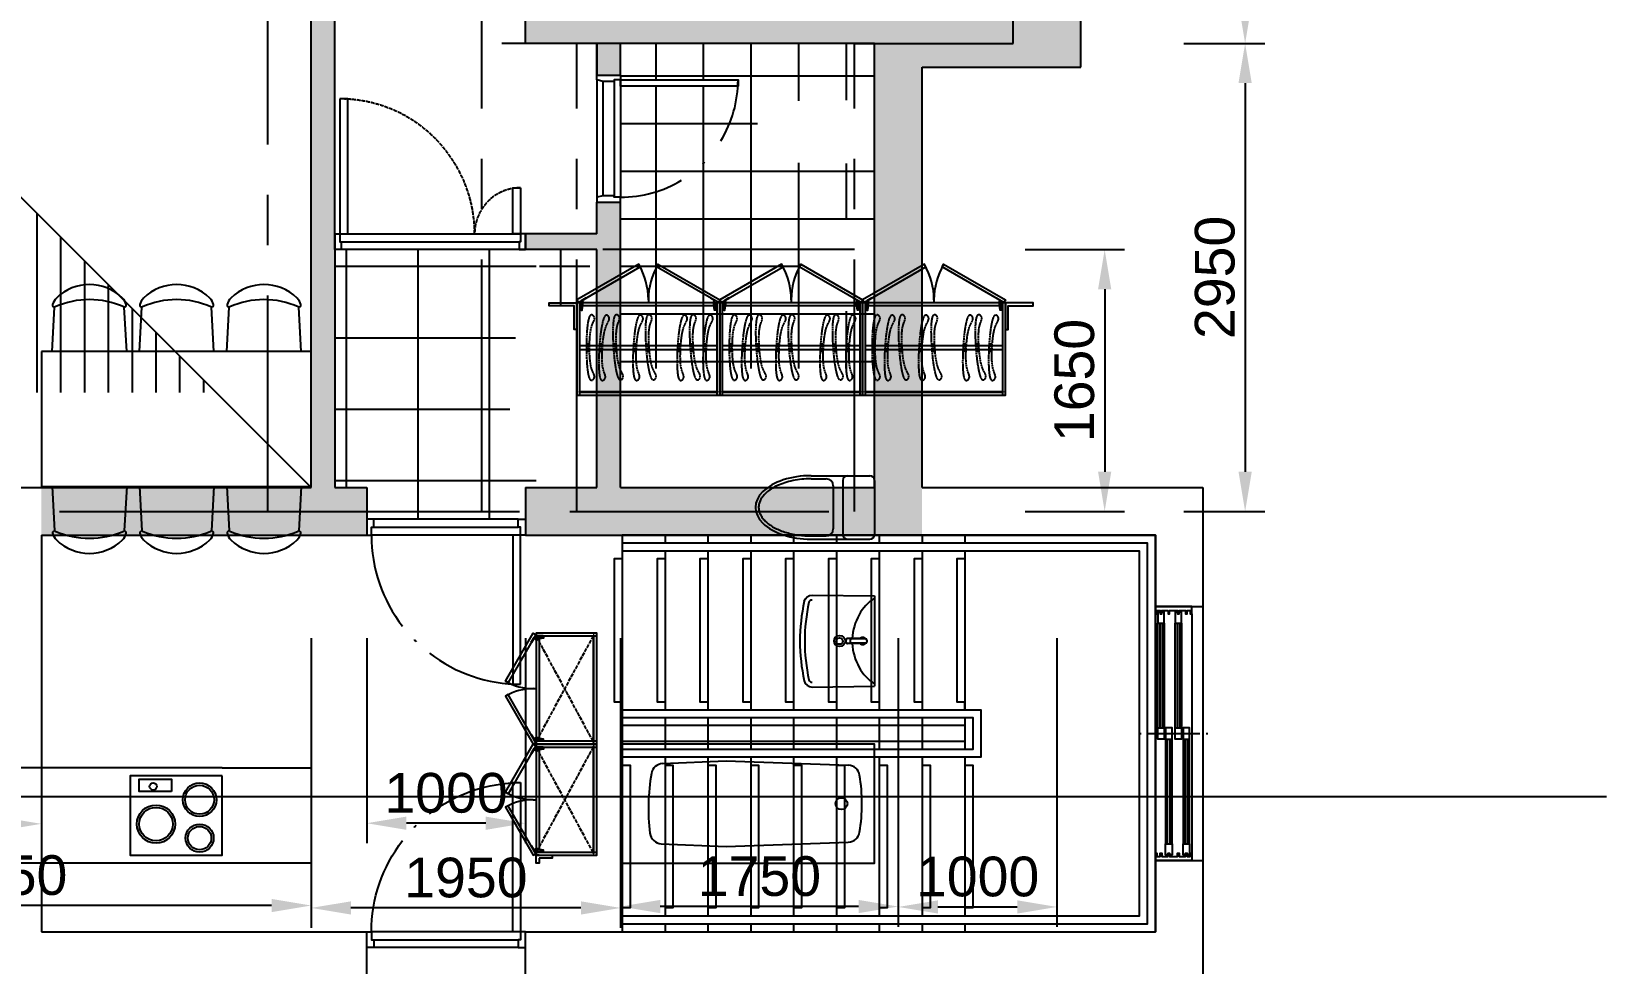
# Model space of a CAD drawing. Header units: millimetres. Extents: x 140860 to 617150, y 61650 to 208518.
# Drawn here: x 601512 to 611438, y 103580 to 109455 of the extents above; entities that cross this region are included whole.
import ezdxf

# ---------------------------------------------------------------- set-up
doc = ezdxf.new("R2010")
doc.units = ezdxf.units.MM
for name, pattern in [('ACAD_ISO02W100', [15, 12, -3]), ('ACAD_ISO04W100', [30, 24, -3, 0, -3]), ('CENTER', [50.8, 31.75, -6.35, 6.35, -6.35])]:
    doc.linetypes.add(name, pattern=pattern)
for name, color, linetype in [('CEN', 1, 'CENTER'), ('DIM', 3, 'Continuous'), ('FIN', 5, 'Continuous'), ('FUN', 3, 'Continuous'), ('HAT', 9, 'Continuous'), ('WAL', 2, 'Continuous'), ('WIN', 4, 'Continuous')]:
    doc.layers.add(name, color=color, linetype=linetype)
doc.styles.get("Standard").update_dxf_attribs({"font": 'arial.ttf'})
doc.dimstyles.new('치수100', dxfattribs={"dimscale": 100, "dimtxt": 2.5, "dimasz": 2.5, "dimexe": 1.25, "dimexo": 8, "dimtad": 1, "dimtxsty": 'Standard', "dimcen": 2.5, "dimadec": 0, "dimazin": 0, "dimtfac": 1, "dimtmove": 0, "dimatfit": 1, "dimfxl": 1, "dimarcsym": 0})

# ---------------------------------------------------------------- blocks, each defined once
blk = doc.blocks.new('*U14')
at = {"color": 8}
for p, q in [((57.8, 612.6), (27.5, 595.1)), ((28.4, 593.6), (58.7, 611.1)), ((38.4, 586.8), (33, 596.2)), ((57.8, 612.6), (58.7, 611.1)), ((842.2, 612.6), (841.3, 611.1)), ((871.6, 593.6), (841.3, 611.1)), ((842.2, 612.6), (872.5, 595.1)), ((861.6, 586.8), (867, 596.2)), ((25.4, 582), (18, 582)), ((18, 537.2), (18, 577.2)), ((18, 577.2), (27.6, 577.2)), ((18, 537.2), (25.8, 537.2)), ((25, 577.2), (25, 537.2)), ((27.5, 595.1), (28.4, 593.6)), ((33.8, 587.8), (31, 595.1)), ((863.5, 564), (36.5, 564)), ((860.8, 582), (39.2, 582)), ((866.2, 587.8), (869, 595.1)), ((872.5, 595.1), (871.6, 593.6)), ((882, 577.2), (872.4, 577.2)), ((882, 537.2), (874.2, 537.2)), ((882, 582), (874.6, 582)), ((875, 577.2), (875, 537.2)), ((882, 537.2), (882, 577.2)), ((18, 0), (882, 0))]:
    blk.add_line(p, q, dxfattribs=at)
at = {"color": 1}
blk.add_line((450, 600), (450, 582), dxfattribs=at)
at = {"color": 8, "linetype": 'Continuous'}
for p, q in [((18, 312.5), (882, 312.5)), ((18, 287.5), (882, 287.5))]:
    blk.add_line(p, q, dxfattribs=at)
at = {"color": 8, "linetype": 'ACAD_ISO02W100'}
for p, q in [((69.5, 328.7), (69.5, 271.3)), ((152.9, 328.6), (149.1, 271.4)), ((237.7, 328.6), (241.4, 271.4)), ((367, 328.6), (363.6, 271.4)), ((443.2, 328.6), (447.4, 271.4)), ((645.4, 328.6), (642, 271.4)), ((721.6, 328.6), (725.7, 271.4)), ((808, 328.6), (805, 271.4))]:
    blk.add_line(p, q, dxfattribs=at)
for p, q in [((13, 23), (887, 23)), ((13, 23), (13, 18)), ((13, 18), (887, 18)), ((887, 23), (887, 18))]:
    blk.add_line(p, q)
for points in [[(9, 584.4), (398.7, 809.4), (389.7, 825), (0, 600)], [(891, 584.4), (501.3, 809.4), (510.3, 825), (900, 600)]]:
    blk.add_lwpolyline(points, close=True)
for points in [[(18, 23), (18, 582), (0, 582), (0, 0), (18, 0), (18, 18)], [(882, 18), (882, 0), (900, 0), (900, 582), (882, 582), (882, 23)]]:
    blk.add_lwpolyline(points)
at = {"color": 8}
for points in [[(28.6, 576.8), (25.8, 537.6, 0.391843), (26.8, 536.4), (32.2, 535.5), (39.8, 586.5), (29.4, 585.6, 0.83505)], [(871.4, 576.8), (874.2, 537.6, -0.391843), (873.2, 536.4), (867.8, 535.5), (860.2, 586.5), (870.6, 585.6, -0.83505)]]:
    blk.add_lwpolyline(points, format="xyb", close=True, dxfattribs=at)
at = {"color": 1}
for centre, start, end in [((0, 600), 0, 30), ((900, 600), 150, 180)]:
    blk.add_arc(centre, 450, start, end, dxfattribs=at)
at = {"color": 8}
for centre, start, end in [((35.7, 585.3), 125.87385, 169.48156), ((35.7, 585.3), 20.90887, 30), ((864.3, 585.3), 150, 159.09113), ((864.3, 585.3), 10.51844, 54.12615)]:
    blk.add_arc(centre, 3.14, start, end, dxfattribs=at)
at = {"color": 8, "linetype": 'ACAD_ISO02W100'}
for points in [[(59.5, 300), (59.5, 383.6), (69.4, 482.5), (86.4, 512.5), (109.9, 498.8), (112.1, 472.8), (86.4, 433.2), (79.1, 353.5), (79.1, 300), (79.1, 246.5), (86.4, 166.8), (112.1, 127.2), (109.9, 101.2), (86.4, 87.5), (69.4, 117.5), (59.5, 216.4), (59.5, 300)], [(141, 300.7), (146.5, 384), (162.9, 482.1), (181.9, 510.9), (204.4, 495.7), (204.9, 469.6), (176.6, 431.8), (164.1, 352.8), (160.5, 299.4), (157, 246), (159, 165.9), (182, 124.8), (178.1, 98.9), (153.7, 86.9), (138.8, 117.9), (135.4, 217.3), (141, 300.7)], [(229.5, 299.3), (224.1, 382.7), (227.6, 482.1), (242.6, 513.1), (266.9, 501), (270.8, 475.2), (247.7, 434.1), (245.6, 354), (249.1, 300.6), (252.6, 247.2), (265, 168.1), (293.2, 130.4), (292.7, 104.2), (270.2, 89.1), (251.3, 117.9), (235, 216), (229.5, 299.3)], [(355.3, 300.6), (360.2, 384), (376, 482.1), (394.8, 511.1), (417.4, 496.1), (418.1, 469.9), (390, 432), (378, 352.9), (374.8, 299.4), (371.7, 246), (374.2, 166), (397.5, 125), (393.8, 99.1), (369.5, 86.9), (354.3, 117.9), (350.3, 217.2), (355.3, 300.6)], [(435.3, 299.3), (429.3, 382.6), (432, 482), (446.8, 513.1), (471.2, 501.2), (475.3, 475.4), (452.5, 434.1), (451, 354.1), (454.8, 300.7), (458.7, 247.3), (471.7, 168.3), (500.2, 130.8), (499.9, 104.6), (477.5, 89.3), (458.4, 118), (441.3, 215.9), (435.3, 299.3)], [(633.6, 300.6), (638.6, 384), (654.4, 482.1), (673.1, 511.1), (695.8, 496.1), (696.4, 469.9), (668.4, 432), (656.4, 352.9), (653.2, 299.4), (650, 246), (652.6, 166), (675.9, 125), (672.1, 99.1), (647.8, 86.9), (632.7, 117.9), (628.7, 217.2), (633.6, 300.6)], [(713.7, 299.3), (707.6, 382.6), (710.4, 482), (725.1, 513.1), (749.6, 501.2), (753.7, 475.4), (730.9, 434.1), (729.4, 354.1), (733.2, 300.7), (737.1, 247.3), (750.1, 168.3), (778.6, 130.8), (778.3, 104.6), (755.8, 89.3), (736.7, 118), (719.7, 215.9), (713.7, 299.3)], [(796.4, 300.5), (800.8, 384), (815.9, 482.2), (834.4, 511.3), (857.2, 496.4), (858, 470.3), (830.3, 432.2), (818.8, 353), (816, 299.5), (813.2, 246), (816.3, 166.1), (839.9, 125.2), (836.4, 99.3), (812.2, 86.9), (796.8, 117.8), (792.1, 217.1), (796.4, 300.5)]]:
    blk.add_open_spline(points, degree=3, knots=[0, 0, 0, 0, 1, 2, 3, 4, 5, 6, 6, 6, 7, 8, 9, 10, 11, 12, 12, 12, 12], dxfattribs=at)
blk = doc.blocks.new('*U16')
at = {"color": 8}
for p, q in [((57.8, 412.6), (27.5, 395.1)), ((28.4, 393.6), (58.7, 411.1)), ((57.8, 412.6), (58.7, 411.1)), ((57.8, 412.6), (58.7, 411.1)), ((642.2, 412.6), (641.3, 411.1)), ((642.2, 412.6), (641.3, 411.1)), ((671.6, 393.6), (641.3, 411.1)), ((642.2, 412.6), (672.5, 395.1)), ((25.4, 382), (18, 382)), ((18, 337.2), (18, 377.2)), ((18, 377.2), (27.6, 377.2)), ((18, 337.2), (25.8, 337.2)), ((25, 377.2), (25, 337.2)), ((27.5, 395.1), (28.4, 393.6)), ((33.8, 387.8), (31, 395.1)), ((38.4, 386.8), (33, 396.2)), ((663.5, 364), (36.5, 364)), ((660.8, 382), (39.2, 382)), ((661.6, 386.8), (667, 396.2)), ((666.2, 387.8), (669, 395.1)), ((672.5, 395.1), (671.6, 393.6)), ((682, 377.2), (672.4, 377.2)), ((682, 337.2), (674.2, 337.2)), ((682, 382), (674.6, 382)), ((675, 377.2), (675, 337.2)), ((682, 337.2), (682, 377.2)), ((18, 0), (682, 0))]:
    blk.add_line(p, q, dxfattribs=at)
at = {"color": 1}
blk.add_line((350, 400), (350, 382), dxfattribs=at)
at = {"color": 1, "linetype": 'ACAD_ISO04W100'}
for p, q in [((18, 23), (682, 382)), ((682, 23), (18, 382))]:
    blk.add_line(p, q, dxfattribs=at)
for points in [[(9, 384.4), (312.1, 559.4), (303.1, 575), (0, 400)], [(691, 384.4), (387.9, 559.4), (396.9, 575), (700, 400)], [(687, 23), (13, 23), (13, 18), (687, 18)]]:
    blk.add_lwpolyline(points, close=True)
for points in [[(18, 23), (18, 382), (0, 382), (0, 0), (18, 0), (18, 18)], [(682, 18), (682, 0), (700, 0), (700, 382), (682, 382), (682, 23)]]:
    blk.add_lwpolyline(points)
at = {"color": 8}
for points in [[(28.6, 376.8), (25.8, 337.6, 0.391843), (26.8, 336.4), (32.2, 335.5), (39.8, 386.5), (29.4, 385.6, 0.83505)], [(671.4, 376.8), (674.2, 337.6, -0.391843), (673.2, 336.4), (667.8, 335.5), (660.2, 386.5), (670.6, 385.6, -0.83505)]]:
    blk.add_lwpolyline(points, format="xyb", close=True, dxfattribs=at)
at = {"color": 1}
for centre, start, end in [((0, 400), 0, 30), ((700, 400), 150, 180)]:
    blk.add_arc(centre, 350, start, end, dxfattribs=at)
at = {"color": 8}
for centre, start, end in [((35.7, 385.3), 125.87385, 169.48156), ((35.7, 385.3), 20.90887, 30), ((664.3, 385.3), 150, 159.09113), ((664.3, 385.3), 10.51844, 54.12615)]:
    blk.add_arc(centre, 3.14, start, end, dxfattribs=at)
blk = doc.blocks.new('*U21')
at = {"linetype": 'ByBlock'}
for p, q in [((-270.8, -934.7), (-242.6, -165.1)), ((270.8, -934.7), (242.6, -165.1)), ((-252.8, -1334.9), (-270.8, -934.7)), ((252.4, -1343.4), (270.8, -934.7))]:
    blk.add_line(p, q, dxfattribs=at)
blk.add_lwpolyline([(375, -1600), (375, 0), (-375, 0), (-375, -1600)], close=True, dxfattribs=at)
at = {"color": 8, "linetype": 'ByBlock'}
blk.add_circle((0, -208), 37.3, dxfattribs=at)
at = {"linetype": 'ByBlock'}
for centre, radius, start, end in [((-167.3, -167.8), 75.4, 99.40444, 177.9007), ((0, -1178), 1099.2, 80.59556, 99.40444), ((167.3, -167.8), 75.4, 2.0993, 80.59556), ((-177.5, -1331.5), 75.4, 182.58445, 260.0744), ((177.1, -1340), 75.4, 277.17088, 357.41555), ((28.2, -156.4), 1268.4, 260.0744, 277.17088)]:
    blk.add_arc(centre, radius, start, end, dxfattribs=at)
blk = doc.blocks.new('세면대')
at = {"linetype": 'ByBlock'}
for p, q in [((-290, -392.9), (-285, 0)), ((-285, 0), (285, 0)), ((290, -392.9), (285, 0)), ((-15.6, -90.6), (-15.6, -170.5)), ((-14.3, -56.5), (-14.3, -145.7)), ((-6.3, -48.5), (6.3, -48.5)), ((14.3, -56.5), (14.3, -145.7)), ((15.5, -90.6), (15.5, -170.5)), ((6.5, -179.5), (-6.6, -179.5)), ((-6.3, -153.7), (6.3, -153.7))]:
    blk.add_line(p, q, dxfattribs=at)
at = {"linetype": 'ByBlock', "flags": 128}
blk.add_lwpolyline([(-250.9, -442.3, -0.354742), (-290, -392.9)], format="xyb", dxfattribs=at)
at = {"color": 8, "linetype": 'ByBlock', "flags": 128}
blk.add_lwpolyline([(-244.4, -413, -0.354742), (-260, -393.2)], format="xyb", dxfattribs=at)
at = {"color": 8, "linetype": 'ByBlock'}
for radius in [35, 20.5]:
    blk.add_circle((0, -220), radius, dxfattribs=at)
at = {"linetype": 'ByBlock'}
for centre, radius, start, end in [((-19.5, 165.1), 300, 213.3842, 240.82344), ((0, 200), 340, 240.82344, 267.37865), ((0, -75), 22, 130.59303, 229.40697), ((-6.3, -56.5), 8, 90, 180), ((6.3, -56.5), 8, 0, 90), ((0, -75), 22, 310.59303, 49.40697), ((0, 200), 340, 272.62135, 299.17656), ((19.5, 165.1), 300, 299.17656, 326.6158), ((-6.6, -170.5), 9, 180, 270), ((-6.3, -145.7), 8, 180, 270), ((6.3, -145.7), 8, 270, 0), ((6.5, -170.5), 9, 270, 0), ((240, -393.5), 50, 282.60226, 0), ((0, 680), 1150, 257.39735, 282.60226)]:
    blk.add_arc(centre, radius, start, end, dxfattribs=at)
at = {"color": 8, "linetype": 'ByBlock'}
for centre, radius, start, end in [((240, -393.5), 20, 282.60226, 0), ((0, 680), 1120, 257.39735, 282.60226)]:
    blk.add_arc(centre, radius, start, end, dxfattribs=at)
blk = doc.blocks.new('변기')
at = {"linetype": 'ByBlock'}
for p, q in [((-170, 0), (170, 0)), ((-200, -170), (-200, -30)), ((200, -170), (200, -30)), ((-200, -400), (-200, -170)), ((200, -400), (200, -170)), ((-170, -200), (170, -200))]:
    blk.add_line(p, q, dxfattribs=at)
at = {"color": 8, "linetype": 'ByBlock'}
for p, q in [((-135, -260), (135, -260)), ((-180, -400), (-180, -305)), ((180, -400), (180, -305))]:
    blk.add_line(p, q, dxfattribs=at)
at = {"linetype": 'ByBlock'}
for centre, start, end in [((-170, -30), 90, 180), ((170, -30), 0, 90), ((-170, -170), 180, 270), ((170, -170), 270, 0)]:
    blk.add_arc(centre, 30, start, end, dxfattribs=at)
at = {"color": 8, "linetype": 'ByBlock'}
for centre, start, end in [((-135, -305), 90, 180), ((135, -305), 0, 90)]:
    blk.add_arc(centre, 45, start, end, dxfattribs=at)
at = {"linetype": 'ByBlock'}
blk.add_ellipse((0, -400), major_axis=(0, 350), ratio=0.571429, start_param=1.570796, end_param=4.712389, dxfattribs=at)
at = {"color": 8, "linetype": 'ByBlock'}
blk.add_open_spline([(-180, -400), (-180, -410.2), (-179.7, -420.4), (-178.2, -449.3), (-176.4, -467.9), (-170.9, -504.4), (-167.3, -522.1), (-158.5, -556.3), (-153.2, -572.7), (-141.4, -603.5), (-134.7, -618), (-120.3, -644.7), (-112.5, -656.9), (-97.8, -676.2), (-91, -683.9), (-77.3, -697.5), (-70.2, -703.4), (-55.9, -713.4), (-48.7, -717.6), (-34.2, -724.1), (-26.9, -726.4), (-12.5, -729.5), (-5.3, -730.1), (9.2, -729.8), (16.4, -728.9), (30.9, -725.2), (38.1, -722.5), (52.6, -715.4), (59.8, -711), (74, -700.3), (81, -694), (94.7, -679.8), (101.3, -671.8), (114.1, -654.2), (120.2, -644.6), (131.6, -623.9), (137, -612.9), (147, -589.5), (151.5, -577.2), (159.7, -551.6), (163.3, -538.3), (169.5, -510.9), (172.1, -496.8), (176.2, -468.2), (177.7, -453.6), (179.6, -426), (180, -413), (180, -400)], degree=3, knots=[1.570796, 1.570796, 1.570796, 1.570796, 1.66106, 1.66106, 1.828274, 1.828274, 1.995487, 1.995487, 2.162701, 2.162701, 2.329915, 2.329915, 2.497129, 2.497129, 2.628391, 2.628391, 2.759653, 2.759653, 2.890916, 2.890916, 3.022178, 3.022178, 3.153441, 3.153441, 3.284703, 3.284703, 3.415965, 3.415965, 3.547228, 3.547228, 3.67849, 3.67849, 3.809753, 3.809753, 3.941015, 3.941015, 4.072277, 4.072277, 4.20354, 4.20354, 4.334802, 4.334802, 4.466065, 4.466065, 4.597327, 4.597327, 4.712389, 4.712389, 4.712389, 4.712389], dxfattribs=at)
blk = doc.blocks.new('전기 쿡탑')
at = {"linetype": 'ByBlock'}
blk.add_lwpolyline([(0, -500), (580, -500), (580, 0), (0, 0)], close=True, dxfattribs=at)
at = {"color": 8, "linetype": 'ByBlock'}
blk.add_lwpolyline([(320.4, -401.8), (523.1, -401.8), (523.1, -480), (320.4, -480)], close=True, dxfattribs=at)
for centre, radius in [((143.1, -107.9), 88.4), ((143.1, -107.9), 73.6), ((417.9, -196.2), 120.3), ((417.9, -196.2), 105.6), ((143.1, -349.8), 105.6), ((143.1, -349.8), 90.9), ((435.4, -433.7), 22.7)]:
    blk.add_circle(centre, radius, dxfattribs=at)
blk = doc.blocks.new('*U28')
at = {"linetype": 'ByBlock'}
for p, q in [((62.5, 0), (77.9, 280.4)), ((532.5, 0), (517.2, 280.4)), ((612.5, 0), (627.9, 280.4)), ((1082.5, 0), (1067.2, 280.4)), ((1162.5, 0), (1177.9, 280.4)), ((1632.5, 0), (1617.2, 280.4)), ((62.5, -850), (77.9, -1130.4)), ((532.5, -850), (517.2, -1130.4)), ((612.5, -850), (627.9, -1130.4)), ((1082.5, -850), (1067.2, -1130.4)), ((1162.5, -850), (1177.9, -1130.4)), ((1632.5, -850), (1617.2, -1130.4))]:
    blk.add_line(p, q, dxfattribs=at)
blk.add_lwpolyline([(1700, -850), (1700, 0), (0, 0), (0, -850)], close=True, dxfattribs=at)
for centre, radius, start, end in [((297.5, 125.4), 296.9, 45.42486, 134.57514), ((847.5, 125.4), 296.9, 45.42486, 134.57514), ((1397.5, 125.4), 296.9, 45.42486, 134.57514), ((151.8, 273.3), 89.3, 134.57514, 165.40078), ((297.5, -212.1), 539.2, 66.38662, 113.61338), ((443.2, 273.3), 89.3, 14.59922, 45.42486), ((701.8, 273.3), 89.3, 134.57514, 165.40078), ((847.5, -212.1), 539.2, 66.38662, 113.61338), ((993.2, 273.3), 89.3, 14.59922, 45.42486), ((1251.8, 273.3), 89.3, 134.57514, 165.40078), ((1397.5, -212.1), 539.2, 66.38662, 113.61338), ((1543.2, 273.3), 89.3, 14.59922, 45.42486), ((76.8, 292.8), 11.8, 165.40078, 293.61338), ((518.3, 292.8), 11.8, 246.38662, 14.59922), ((626.8, 292.8), 11.8, 165.40078, 293.61338), ((1068.3, 292.8), 11.8, 246.38662, 14.59922), ((1176.8, 292.8), 11.8, 165.40078, 293.61338), ((1618.3, 292.8), 11.8, 246.38662, 14.59922), ((76.8, -1142.8), 11.8, 66.38662, 194.59922), ((151.8, -1123.3), 89.3, 194.59922, 225.42486), ((297.5, -637.9), 539.2, 246.38662, 293.61338), ((297.5, -975.4), 296.9, 225.42486, 314.57514), ((443.2, -1123.3), 89.3, 314.57514, 345.40078), ((518.3, -1142.8), 11.8, 345.40078, 113.61338), ((626.8, -1142.8), 11.8, 66.38662, 194.59922), ((701.8, -1123.3), 89.3, 194.59922, 225.42486), ((847.5, -637.9), 539.2, 246.38662, 293.61338), ((847.5, -975.4), 296.9, 225.42486, 314.57514), ((993.2, -1123.3), 89.3, 314.57514, 345.40078), ((1068.3, -1142.8), 11.8, 345.40078, 113.61338), ((1176.8, -1142.8), 11.8, 66.38662, 194.59922), ((1251.8, -1123.3), 89.3, 194.59922, 225.42486), ((1397.5, -637.9), 539.2, 246.38662, 293.61338), ((1397.5, -975.4), 296.9, 225.42486, 314.57514), ((1543.2, -1123.3), 89.3, 314.57514, 345.40078), ((1618.3, -1142.8), 11.8, 345.40078, 113.61338)]:
    blk.add_arc(centre, radius, start, end, dxfattribs=at)
blk = doc.blocks.new('*U4')
at = {"color": 8}
for p, q in [((30, 0), (970, 0)), ((955, -50), (45, -50)), ((45, -100), (955, -100))]:
    blk.add_line(p, q, dxfattribs=at)
for points in [[(30, 940), (30, 0), (80, 0), (80, 940)], [(0, -100), (0, 0), (30, 0), (30, -50), (45, -50), (45, -100)], [(1000, -100), (1000, 0), (970, 0), (970, -50), (955, -50), (955, -100)]]:
    blk.add_lwpolyline(points, close=True)
at = {"color": 1, "linetype": 'Continuous'}
for start, end in [(52.31933, 90), (44.39047, 45.60953), (0, 37.68067)]:
    blk.add_arc((30, 0), 940, start, end, dxfattribs=at)
blk = doc.blocks.new('*U8')
at = {"color": 8}
for p, q in [((30, 0), (1170, 0)), ((40, -50), (1160, -50)), ((1160, -100), (40, -100))]:
    blk.add_line(p, q, dxfattribs=at)
for points in [[(30, 850), (30, 0), (80, 0), (80, 850)], [(1170, 290), (1170, 0), (1120, 0), (1120, 290)], [(0, 0), (30, 0), (30, -50), (40, -50), (40, -100), (0, -100)], [(1200, 0), (1170, 0), (1170, -50), (1160, -50), (1160, -100), (1200, -100)]]:
    blk.add_lwpolyline(points, close=True)
at = {"color": 1, "linetype": 'ACAD_ISO04W100'}
for centre, radius, start, end in [((30, 0), 850, 0, 90), ((1170, 0), 290, 90, 180)]:
    blk.add_arc(centre, radius, start, end, dxfattribs=at)
blk = doc.blocks.new('*U9')
at = {"color": 8}
for p, q in [((30, 0), (770, 0)), ((40, -40), (760, -40)), ((30, -150), (770, -150)), ((760, -110), (40, -110))]:
    blk.add_line(p, q, dxfattribs=at)
for points in [[(30, 0), (30, 740), (70, 740), (70, 0)], [(0, -150), (0, 0), (30, 0), (30, -40), (40, -40), (40, -110), (30, -150)], [(800, -150), (800, 0), (770, 0), (770, -40), (760, -40), (760, -110), (770, -150)]]:
    blk.add_lwpolyline(points, close=True)
at = {"color": 1}
for start, end in [(58.67428, 90), (44.3179, 45.6821), (0, 31.32572)]:
    blk.add_arc((30, 0), 740, start, end, dxfattribs=at)
blk = doc.blocks.new('*D122')
at = {"layer": 'Defpoints', "color": 0, "transparency": 16777216}
for p in [(607975, 115080), (607975, 109380), (609160.8, 109380)]:
    blk.add_point(p, dxfattribs=at)
at = {"layer": 'DIM', "color": 0, "lineweight": -2, "transparency": 16777216}
for p, q in [((608775, 115080), (609285.8, 115080)), ((609160.8, 114830), (609160.8, 109630)), ((608775, 109380), (609285.8, 109380))]:
    blk.add_line(p, q, dxfattribs=at)
at = {"layer": 'DIM', "color": 0, "transparency": 16777216}
for points in [[(609119.1, 114830), (609202.5, 114830), (609160.8, 115080)], [(609119.1, 109630), (609202.5, 109630), (609160.8, 109380)]]:
    blk.add_solid(points, dxfattribs=at)
at = {"layer": 'DIM', "color": 0, "transparency": 16777216, "insert": (608970.7, 112230), "char_height": 250, "attachment_point": 5, "rotation": 90}
blk.add_mtext('5700', dxfattribs=at)
blk = doc.blocks.new('*D127')
at = {"layer": 'Defpoints', "color": 0, "transparency": 16777216}
for p in [(606975, 108080), (606975, 106430), (608275.7, 106430)]:
    blk.add_point(p, dxfattribs=at)
at = {"layer": 'DIM', "color": 0, "lineweight": -2, "transparency": 16777216}
for p, q in [((607775, 108080), (608400.7, 108080)), ((608275.7, 107830), (608275.7, 106680)), ((607775, 106430), (608400.7, 106430))]:
    blk.add_line(p, q, dxfattribs=at)
at = {"layer": 'DIM', "color": 0, "transparency": 16777216}
for points in [[(608234, 107830), (608317.3, 107830), (608275.7, 108080)], [(608234, 106680), (608317.3, 106680), (608275.7, 106430)]]:
    blk.add_solid(points, dxfattribs=at)
at = {"layer": 'DIM', "color": 0, "transparency": 16777216, "insert": (608085.5, 107255), "char_height": 250, "attachment_point": 5, "rotation": 90}
blk.add_mtext('1650', dxfattribs=at)
blk = doc.blocks.new('*D118')
at = {"layer": 'Defpoints', "color": 0, "transparency": 16777216}
for p in [(607975, 109380), (607975, 106430), (609160.8, 106430)]:
    blk.add_point(p, dxfattribs=at)
at = {"layer": 'DIM', "color": 0, "lineweight": -2, "transparency": 16777216}
for p, q in [((608775, 109380), (609285.8, 109380)), ((609160.8, 109130), (609160.8, 106680)), ((608775, 106430), (609285.8, 106430))]:
    blk.add_line(p, q, dxfattribs=at)
at = {"layer": 'DIM', "color": 0, "transparency": 16777216}
for points in [[(609119.1, 109130), (609202.5, 109130), (609160.8, 109380)], [(609119.1, 106680), (609202.5, 106680), (609160.8, 106430)]]:
    blk.add_solid(points, dxfattribs=at)
at = {"layer": 'DIM', "color": 0, "transparency": 16777216, "insert": (608970.7, 107905), "char_height": 250, "attachment_point": 5, "rotation": 90}
blk.add_mtext('2950', dxfattribs=at)
blk = doc.blocks.new('*D129')
at = {"layer": 'Defpoints', "color": 0, "transparency": 16777216}
for p in [(603625, 106430), (604625, 106430), (603625, 104464.2)]:
    blk.add_point(p, dxfattribs=at)
at = {"layer": 'DIM', "color": 0, "lineweight": -2, "transparency": 16777216}
for p, q in [((603625, 105630), (603625, 104339.2)), ((604625, 105630), (604625, 104339.2)), ((604375, 104464.2), (603875, 104464.2))]:
    blk.add_line(p, q, dxfattribs=at)
at = {"layer": 'DIM', "color": 0, "transparency": 16777216}
for points in [[(603875, 104505.9), (603875, 104422.5), (603625, 104464.2)], [(604375, 104505.9), (604375, 104422.5), (604625, 104464.2)]]:
    blk.add_solid(points, dxfattribs=at)
at = {"layer": 'DIM', "color": 0, "transparency": 16777216, "insert": (604125, 104654.3), "char_height": 250, "attachment_point": 5}
blk.add_mtext('1000', dxfattribs=at)
blk = doc.blocks.new('*D130')
at = {"layer": 'Defpoints', "color": 0, "transparency": 16777216}
for p in [(605225, 106430), (606975, 106430), (605225, 103939.1)]:
    blk.add_point(p, dxfattribs=at)
at = {"layer": 'DIM', "color": 0, "lineweight": -2, "transparency": 16777216}
for p, q in [((605225, 105630), (605225, 103814.1)), ((606975, 105630), (606975, 103814.1)), ((606725, 103939.1), (605475, 103939.1))]:
    blk.add_line(p, q, dxfattribs=at)
at = {"layer": 'DIM', "color": 0, "transparency": 16777216}
for points in [[(605475, 103980.8), (605475, 103897.5), (605225, 103939.1)], [(606725, 103980.8), (606725, 103897.5), (606975, 103939.1)]]:
    blk.add_solid(points, dxfattribs=at)
at = {"layer": 'DIM', "color": 0, "transparency": 16777216, "insert": (606100, 104129.3), "char_height": 250, "attachment_point": 5}
blk.add_mtext('1750', dxfattribs=at)
blk = doc.blocks.new('*D131')
at = {"layer": 'Defpoints', "color": 0, "transparency": 16777216}
for p in [(603275, 106430), (605225, 106430), (603275, 103930.3)]:
    blk.add_point(p, dxfattribs=at)
at = {"layer": 'DIM', "color": 0, "lineweight": -2, "transparency": 16777216}
for p, q in [((603275, 105630), (603275, 103805.3)), ((605225, 105630), (605225, 103805.3)), ((604975, 103930.3), (603525, 103930.3))]:
    blk.add_line(p, q, dxfattribs=at)
at = {"layer": 'DIM', "color": 0, "transparency": 16777216}
for points in [[(603525, 103971.9), (603525, 103888.6), (603275, 103930.3)], [(604975, 103971.9), (604975, 103888.6), (605225, 103930.3)]]:
    blk.add_solid(points, dxfattribs=at)
at = {"layer": 'DIM', "color": 0, "transparency": 16777216, "insert": (604250, 104120.4), "char_height": 250, "attachment_point": 5}
blk.add_mtext('1950', dxfattribs=at)
blk = doc.blocks.new('*D132')
at = {"layer": 'Defpoints', "color": 0, "transparency": 16777216}
for p in [(599425, 106430), (603275, 106430), (599425, 103945.5)]:
    blk.add_point(p, dxfattribs=at)
at = {"layer": 'DIM', "color": 0, "lineweight": -2, "transparency": 16777216}
for p, q in [((599425, 105630), (599425, 103820.5)), ((603275, 105630), (603275, 103820.5)), ((603025, 103945.5), (599675, 103945.5))]:
    blk.add_line(p, q, dxfattribs=at)
at = {"layer": 'DIM', "color": 0, "transparency": 16777216}
for points in [[(599675, 103987.2), (599675, 103903.8), (599425, 103945.5)], [(603025, 103987.2), (603025, 103903.8), (603275, 103945.5)]]:
    blk.add_solid(points, dxfattribs=at)
at = {"layer": 'DIM', "color": 0, "transparency": 16777216, "insert": (601350, 104135.7), "char_height": 250, "attachment_point": 5}
blk.add_mtext('3850', dxfattribs=at)
blk = doc.blocks.new('*D120')
at = {"layer": 'Defpoints', "color": 0, "transparency": 16777216}
for p in [(606975, 106430), (607975, 106430), (607975, 103936.6)]:
    blk.add_point(p, dxfattribs=at)
at = {"layer": 'DIM', "color": 0, "lineweight": -2, "transparency": 16777216}
for p, q in [((606975, 105630), (606975, 103811.6)), ((607975, 105630), (607975, 103811.6)), ((607225, 103936.6), (607725, 103936.6))]:
    blk.add_line(p, q, dxfattribs=at)
at = {"layer": 'DIM', "color": 0, "transparency": 16777216}
for points in [[(607225, 103978.3), (607225, 103894.9), (606975, 103936.6)], [(607725, 103978.3), (607725, 103894.9), (607975, 103936.6)]]:
    blk.add_solid(points, dxfattribs=at)
at = {"layer": 'DIM', "color": 0, "transparency": 16777216, "insert": (607475, 104126.8), "char_height": 250, "attachment_point": 5}
blk.add_mtext('1000', dxfattribs=at)
blk = doc.blocks.new('*D121')
at = {"layer": 'Defpoints', "color": 0, "transparency": 16777216}
for p in [(600475, 106430), (601575, 106430), (600475, 104460.5)]:
    blk.add_point(p, dxfattribs=at)
at = {"layer": 'DIM', "color": 0, "lineweight": -2, "transparency": 16777216}
for p, q in [((600475, 105630), (600475, 104335.5)), ((601575, 105630), (601575, 104335.5)), ((601325, 104460.5), (600725, 104460.5))]:
    blk.add_line(p, q, dxfattribs=at)
at = {"layer": 'DIM', "color": 0, "transparency": 16777216}
for points in [[(600725, 104502.2), (600725, 104418.9), (600475, 104460.5)], [(601325, 104502.2), (601325, 104418.9), (601575, 104460.5)]]:
    blk.add_solid(points, dxfattribs=at)
at = {"layer": 'DIM', "color": 0, "transparency": 16777216, "insert": (601025, 104650.7), "char_height": 250, "attachment_point": 5}
blk.add_mtext('1100', dxfattribs=at)
blk = doc.blocks.new('*U133')
at = {"color": 1}
for p, q in [((800, 90), (800, 100)), ((800, -280), (800, 50)), ((800, -330), (800, -320))]:
    blk.add_line(p, q, dxfattribs=at)
at = {"color": 8}
for p, q in [((1555, 0), (45, 0)), ((105, -15), (765, -15)), ((765, -55), (105, -55)), ((1495, -65), (835, -65)), ((105, -125), (765, -125)), ((765, -165), (105, -165)), ((835, -105), (1495, -105)), ((1495, -175), (835, -175)), ((45, -230), (1555, -230)), ((835, -215), (1495, -215))]:
    blk.add_line(p, q, dxfattribs=at)
for p, q in [((105, -27.5), (765, -27.5)), ((105, -42.5), (765, -42.5)), ((1495, -77.5), (835, -77.5)), ((1495, -92.5), (835, -92.5)), ((105, -137.5), (765, -137.5)), ((105, -152.5), (765, -152.5)), ((1495, -187.5), (835, -187.5)), ((1495, -202.5), (835, -202.5))]:
    blk.add_line(p, q)
for points in [[(25, -150), (45, -150), (45, -140), (25, -140), (25, -90), (45, -90), (45, -80), (25, -80), (25, -40), (45, -40), (45, -30), (25, -30), (25, -10), (45, -10), (45, 0), (0, 0), (0, -230), (45, -230), (45, -220), (25, -220), (25, -200), (45, -200), (45, -190), (25, -190)], [(1575, -150), (1555, -150), (1555, -140), (1575, -140), (1575, -90), (1555, -90), (1555, -80), (1575, -80), (1575, -40), (1555, -40), (1555, -30), (1575, -30), (1575, -10), (1555, -10), (1555, 0), (1600, 0), (1600, -230), (1555, -230), (1555, -220), (1575, -220), (1575, -200), (1555, -200), (1555, -190), (1575, -190)], [(765, -55), (765, -15), (835, -15), (835, -55)], [(835, -105), (835, -65), (765, -65), (765, -105)], [(765, -165), (765, -125), (835, -125), (835, -165)], [(835, -215), (835, -175), (765, -175), (765, -215)]]:
    blk.add_lwpolyline(points, close=True)
for points in [[(35, -40), (35, -55), (105, -55), (105, -15), (35, -15), (35, -30)], [(1565, -90), (1565, -105), (1495, -105), (1495, -65), (1565, -65), (1565, -80)], [(35, -150), (35, -165), (105, -165), (105, -125), (35, -125), (35, -140)], [(1565, -200), (1565, -215), (1495, -215), (1495, -175), (1565, -175), (1565, -190)]]:
    blk.add_lwpolyline(points)

msp = doc.modelspace()

# ---------------------------------------------------------------- hatches: boundary and pattern name
at = {"layer": 'HAT', "true_color": 0x939598}
h = msp.add_hatch(color=252, dxfattribs=at)
h.dxf.hatch_style = 1
h.paths.add_polyline_path([(608055, 114130), (608125, 114130), (608125, 115230), (603275, 115230), (602575, 115230), (602575, 114930), (603275, 114930), (603275, 111680), (604625, 111680), (604625, 111480), (604775, 111480), (604775, 111830), (603425, 111830), (603425, 114930), (607825, 114930), (607825, 114130)])
h.paths.add_polyline_path([(608125, 109230), (608125, 111130), (607825, 111130), (607825, 109530), (606825, 109530), (606768, 109530), (606750, 109530), (604775, 109530), (604775, 110580), (604625, 110580), (604625, 109380), (605075, 109380), (605075, 109180), (605225, 109180), (605225, 109380), (606825, 109380), (606825, 106580), (605225, 106580), (605225, 107330), (605225, 108380), (605075, 108380), (605075, 108180), (604625, 108180), (604625, 108080), (605075, 108080), (605075, 106580), (604625, 106580), (604625, 106280), (605225, 106280), (607125, 106280), (607125, 109230)])
h.paths.add_polyline_path([(603275, 106280), (603625, 106280), (603625, 106380), (603625, 106580), (603425, 106580), (603425, 108080), (603425, 108180), (603425, 110330), (603275, 110330), (603275, 106580), (601575, 106580), (601575, 106350), (601575, 106280)])
h.paths.add_polyline_path([(600475, 106280), (600475, 106580), (599575, 106580), (599575, 109230), (600475, 109230), (600475, 110580), (599625, 110580), (599625, 110480), (600375, 110480), (600375, 109330), (600015, 109330), (599575, 109330), (598675, 109330), (598675, 109690), (598675, 110480), (598725, 110480), (598725, 110580), (598675, 110580), (598675, 114930), (599375, 114930), (599375, 115160), (599375, 115230), (598375, 115230), (598375, 109030), (599275, 109030), (599275, 106280)])
at = {"layer": 'HAT'}
h = msp.add_hatch(dxfattribs=at)
h.set_pattern_fill('_USER', color=256, scale=150, angle=-90, pattern_type=0)
h.set_pattern_definition([(270, (503148.15, 528274.53), (150, -3e-14), [])])
edge = h.paths.add_edge_path()
edge.add_line((607199.263, 110155.737), (607243, 110112))
edge.add_line((607243, 110112), (607608.823, 110112))
edge.add_line((607608.823, 110112), (607610.433, 110114.788))
edge.add_line((607610.433, 110114.788), (607607.937, 110131.502))
edge.add_line((607607.937, 110131.502), (607591.302, 110141.106))
edge.add_line((607591.302, 110141.106), (607592.168, 110142.605))
edge.add_line((607592.168, 110142.605), (607622.462, 110114.971))
edge.add_arc((607620.229, 110111.104), 4.466, -171.5070394, 60, ccw=False)
edge.add_line((607615.813, 110110.444), (607617.712, 110067.221))
edge.add_line((607617.712, 110067.221), (607624.176, 110067.221))
edge.add_arc((607623.044, 110067.51), 1.169, -81.5070394, -14.3125446, ccw=False)
edge.add_line((607623.216, 110066.354), (607617.786, 110065.543))
edge.add_line((607617.786, 110065.543), (607613.537, 110094))
edge.add_line((607613.537, 110094), (607261, 110094))
edge.add_line((607261, 110094), (607396.746, 109958.254))
edge.add_spline(control_points=[(607396.746, 109958.254), (607399.025, 109971.922), (607408.665, 110018.747), (607423.132, 110041.096), (607445.79, 110026.064), (607446.443, 109999.924), (607426.557, 109973.016), (607418.135, 109941.599), (607417.206, 109937.794)], knot_values=[0.6841267, 0.6841267, 0.6841267, 0.6841267, 1, 2, 3, 4, 5, 5.12865242, 5.12865242, 5.12865242, 5.12865242], degree=3, periodic=0)
edge.add_line((607417.206, 109937.794), (607460.104, 109894.896))
edge.add_spline(control_points=[(607460.104, 109894.896), (607458.6, 109940.35), (607461.832, 110015.055), (607475.144, 110043.139), (607499.581, 110031.215), (607503.665, 110005.388), (607483.083, 109968.125), (607480.085, 109906.316), (607480.985, 109874.015)], knot_values=[0.29650162, 0.29650162, 0.29650162, 0.29650162, 1, 2, 3, 4, 5, 5.70823616, 5.70823616, 5.70823616, 5.70823616], degree=3, periodic=0)
edge.add_line((607480.985, 109874.015), (607512.5, 109842.5))
edge.add_line((607512.5, 109842.5), (607547.106, 109842.5))
edge.add_spline(control_points=[(607547.106, 109842.5), (607551.554, 109918.719), (607566.197, 110012.69), (607584.429, 110041.301), (607607.194, 110026.431), (607608.034, 110000.296), (607581.045, 109963.227), (607569.784, 109889.429), (607566.776, 109842.5)], knot_values=[0.04880652, 0.04880652, 0.04880652, 0.04880652, 1, 2, 3, 4, 5, 5.91715742, 5.91715742, 5.91715742, 5.91715742], degree=3, periodic=0)
edge.add_spline(control_points=[(607566.776, 109842.5), (607566.504, 109838.261), (607566.251, 109833.927), (607566.019, 109829.499), (607565.805, 109825.421), (607565.617, 109821.421), (607565.453, 109817.5)], knot_values=[5.91715742, 5.91715742, 5.91715742, 5.91715742, 6, 6, 6, 6.07627908, 6.07627908, 6.07627908, 6.07627908], degree=3, periodic=0)
edge.add_spline(control_points=[(607565.453, 109817.5), (607565.055, 109807.975), (607564.804, 109798.912), (607564.691, 109790.309)], knot_values=[6.07627908, 6.07627908, 6.07627908, 6.07627908, 6.26156288, 6.26156288, 6.26156288, 6.26156288], degree=3, periodic=0)
edge.add_line((607564.691, 109790.309), (607825, 109530))
edge.add_line((607825, 109530), (607825, 111130))
edge.add_line((607825, 111130), (607825, 111175))
edge.add_line((607825, 111175), (607825, 114085))
edge.add_line((607825, 114085), (607825, 114130))
edge.add_line((607825, 114130), (607825, 114930))
edge.add_line((607825, 114930), (603425, 114930))
edge.add_line((603425, 114930), (603425, 114630))
edge.add_line((603425, 114630), (603875, 114630))
edge.add_line((603875, 114630), (603875, 114180))
edge.add_line((603875, 114180), (605525, 114180))
edge.add_line((605525, 114180), (605525, 112580))
edge.add_line((605525, 112580), (604775, 112580))
edge.add_line((604775, 112580), (607051.138, 110303.862))
edge.add_line((607051.138, 110303.862), (607139.711, 110355))
edge.add_line((607139.711, 110355), (607148.711, 110339.412))
edge.add_line((607148.711, 110339.412), (607148.4, 110339.231))
edge.add_arc((606750, 110130), 450, 3.278671, 27.7075572, ccw=False)
h.paths.add_polyline_path([(606663.263, 111820.569), (605937.922, 111820.569), (605937.922, 112976.812), (606663.263, 112976.812)], flags=0)
h.paths.add_polyline_path([(607083.47, 112361.758), (607083.47, 112431.758), (607023.47, 112431.758), (607023.47, 112981.758), (607083.47, 112981.758), (607523.47, 112981.758), (607583.47, 112981.758), (607583.47, 112431.758), (607523.47, 112431.758), (607523.47, 112361.758)], flags=16)
h.paths.add_polyline_path([(607303.47, 113660, -1), (607303.47, 113100, -1)], flags=16)
h.paths.add_polyline_path([(607632, 110107.221), (607625, 110107.221), (607625, 110067.221), (607632, 110067.221)], flags=16)
h.paths.add_polyline_path([(607632, 110107.221), (607632, 110112), (607624.604, 110112), (607622.435, 110107.221)], flags=16)
h.paths.add_polyline_path([(607083.47, 113778.242), (607023.47, 113778.242), (607023.47, 114328.242), (607083.47, 114328.242), (607083.47, 114398.242), (607523.47, 114398.242), (607523.47, 114328.242), (607583.47, 114328.242), (607583.47, 113778.242), (607523.47, 113778.242)], flags=16)
h.paths.add_polyline_path([(602675, 107180), (601370.133, 108484.867), (601370.133, 107966.875), (600659.239, 107966.875), (600659.239, 109195.761), (600475, 109380), (600475, 109230), (599575, 109230), (599575, 108230), (600175, 108230), (600175, 107180)])
h.paths.add_polyline_path([(600475, 108280), (600395, 108280), (600395, 108690), (600395, 108700), (600395, 109180), (600475, 109180), (600475, 108700)], flags=16)
h.paths.add_polyline_path([(600015, 109690), (600015, 109840), (598795, 111060), (598795, 110580), (598755, 110580), (598755, 110540), (598765, 110540), (598765, 110520), (598755, 110480), (598725, 110480), (598675, 110480), (598675, 109690)])
h.paths.add_polyline_path([(605929.671, 113037.87), (605929.671, 111747.058), (606675.077, 111747.058), (606675.077, 113037.87)], flags=24)
h = msp.add_hatch(dxfattribs=at)
h.set_pattern_fill('_USER', color=256, scale=300, angle=-90, double=1, pattern_type=0)
h.set_pattern_definition([(270, (503148.15, 528274.53), (300, -6e-14), []), (360, (503148.15, 528274.53), (7e-14, 300), [])])
edge = h.paths.add_edge_path()
edge.add_line((606825, 107330), (606825, 107695))
edge.add_line((606825, 107695), (606432.137, 107690.004))
edge.add_arc((606431.501, 107740), 50, -167.3977352, -89.2711795, ccw=False)
edge.add_arc((607505, 107980), 1150, 167.3973543, 192.6022648, ccw=False)
edge.add_arc((606431.503, 108220.007), 50, 89.2703774, 167.3973543, ccw=False)
edge.add_line((606432.139, 108270.003), (606825, 108265))
edge.add_line((606825, 108265), (606825, 108652.5))
edge.add_arc((606795, 108652.5), 30, -90, 0, ccw=False)
edge.add_line((606795, 108622.5), (606655, 108622.5))
edge.add_line((606655, 108622.5), (606425, 108622.5))
edge.add_ellipse((606425, 108822.5), major_axis=(350, 0), ratio=0.57142857, start_angle=90, end_angle=270, ccw=False)
edge.add_line((606425, 109022.5), (606655, 109022.5))
edge.add_line((606655, 109022.5), (606795, 109022.5))
edge.add_arc((606795, 108992.5), 30, 0, 90, ccw=False)
edge.add_line((606825, 108992.5), (606825, 109380))
edge.add_line((606825, 109380), (605225, 109380))
edge.add_line((605225, 109380), (605225, 109180))
edge.add_line((605225, 109180), (605225, 109150))
edge.add_line((605225, 109150), (605965, 109150))
edge.add_line((605965, 109150), (605965, 109110))
edge.add_line((605965, 109110), (605225, 109110))
edge.add_line((605225, 109110), (605225, 108410))
edge.add_line((605225, 108410), (605225, 108380))
edge.add_line((605225, 108380), (605225, 107330))
edge.add_line((605225, 107330), (606825, 107330))
h = msp.add_hatch(dxfattribs=at)
h.set_pattern_fill('_USER', color=256, scale=450, angle=-90, double=1, pattern_type=0)
h.set_pattern_definition([(270, (503148.15, 528274.53), (450, -8e-14), []), (360, (503148.15, 528274.53), (1e-13, 450), [])])
h.paths.add_polyline_path([(604580, 106380), (604625, 106380), (604625, 106580), (604693, 106580), (604693, 106634.823), (604690.588, 106639), (604675, 106630), (604500, 106933.109), (604515.588, 106942.109), (604515.82, 106941.708, -0.11858814), (604675, 106980, -0.11858814), (604515.82, 107018.292), (604515.588, 107017.891), (604500, 107026.891), (604675, 107330), (604500, 107633.109), (604515.588, 107642.109), (604515.82, 107641.708, -0.11858814), (604675, 107680), (604693, 107680), (604693, 107988.823), (604690.212, 107990.433), (604673.498, 107987.937), (604663.894, 107971.302), (604662.395, 107972.168), (604679.895, 108002.478), (604689.132, 107997.146), (604690.845, 108015.986), (604693, 108012), (604737.49, 108004.213, -0.37143502), (604738.646, 108003.216), (604739.457, 107997.786), (604711, 107993.537), (604711, 107978.708), (604872.5, 107680), (605052, 108012), (605052, 108017), (605075, 108017), (605075, 108080), (604625, 108080), (604585, 108080), (603465, 108080), (603425, 108080), (603425, 106580), (603625, 106580), (603625, 106380), (603670, 106380)])

# ---------------------------------------------------------------- linework, layer by layer
for p, q in [((605235, 106280), (605235, 103780)), ((605505, 106280), (605505, 106230)), ((605775, 106280), (605775, 106230)), ((606045, 106280), (606045, 106230)), ((606315, 106280), (606315, 106230)), ((606585, 106280), (606585, 106230)), ((606855, 106280), (606855, 106230)), ((607125, 106280), (607125, 106230)), ((607395, 106280), (607395, 106230)), ((605505, 106180), (605505, 105180)), ((605775, 106180), (605775, 105180)), ((606045, 106180), (606045, 105180)), ((606315, 106180), (606315, 105180)), ((606585, 106180), (606585, 105180)), ((606855, 106180), (606855, 105180)), ((607125, 106180), (607125, 105180)), ((607395, 106180), (607395, 105180)), ((607395, 106180), (607395, 106130)), ((607395, 105180), (607395, 105230)), ((605505, 105130), (605505, 104930)), ((605775, 105130), (605775, 104930)), ((606045, 105130), (606045, 104930)), ((606315, 105130), (606315, 104930)), ((606585, 105130), (606585, 104930)), ((606855, 105130), (606855, 104930)), ((607125, 105130), (607125, 104930)), ((607395, 105130), (607395, 104930)), ((607395, 105080), (605235, 105080)), ((607395, 104980), (605235, 104980)), ((605235, 104880), (605235, 104830)), ((605505, 104880), (605505, 103880)), ((605775, 104880), (605775, 103880)), ((606045, 104880), (606045, 103880)), ((606315, 104880), (606315, 103880)), ((606585, 104880), (606585, 103880)), ((606855, 104880), (606855, 103880)), ((607125, 104880), (607125, 103880)), ((607395, 104880), (607395, 103880)), ((605235, 103880), (605235, 103930)), ((605505, 103830), (605505, 103780)), ((605775, 103830), (605775, 103780)), ((606045, 103830), (606045, 103780)), ((606315, 103830), (606315, 103780)), ((606585, 103830), (606585, 103780)), ((606855, 103830), (606855, 103780)), ((607125, 103830), (607125, 103780)), ((607395, 103830), (607395, 103780))]:
    msp.add_line(p, q)
for points in [[(605235, 103780), (608595, 103780), (608595, 106280), (605235, 106280)], [(605235, 103830), (608545, 103830), (608545, 106230), (605235, 106230)], [(605235, 106130), (605185, 106130), (605185, 105230), (605235, 105230)], [(605235, 103880), (608495, 103880), (608495, 106180), (605235, 106180)], [(605505, 106130), (605455, 106130), (605455, 105230), (605505, 105230)], [(605775, 106130), (605725, 106130), (605725, 105230), (605775, 105230)], [(606045, 106130), (605995, 106130), (605995, 105230), (606045, 105230)], [(606315, 106130), (606265, 106130), (606265, 105230), (606315, 105230)], [(606585, 106130), (606535, 106130), (606535, 105230), (606585, 105230)], [(606855, 106130), (606805, 106130), (606805, 105230), (606855, 105230)], [(607125, 106130), (607075, 106130), (607075, 105230), (607125, 105230)], [(607395, 106130), (607345, 106130), (607345, 105230), (607395, 105230)], [(605235, 105180), (607495, 105180), (607495, 104880), (605235, 104880)], [(605235, 105130), (607445, 105130), (607445, 104930), (605235, 104930)], [(605235, 104830), (605285, 104830), (605285, 103930), (605235, 103930)], [(605505, 104830), (605555, 104830), (605555, 103930), (605505, 103930)], [(605775, 104830), (605825, 104830), (605825, 103930), (605775, 103930)], [(606045, 104830), (606095, 104830), (606095, 103930), (606045, 103930)], [(606315, 104830), (606365, 104830), (606365, 103930), (606315, 103930)], [(606585, 104830), (606635, 104830), (606635, 103930), (606585, 103930)], [(606855, 104830), (606905, 104830), (606905, 103930), (606855, 103930)], [(607125, 104830), (607175, 104830), (607175, 103930), (607125, 103930)], [(607395, 104830), (607445, 104830), (607445, 103930), (607395, 103930)]]:
    msp.add_lwpolyline(points)
at = {"layer": 'CEN', "ltscale": 50}
for p, q in [((607700, 109380), (607700, 115080)), ((604350, 106430), (604350, 111680)), ((603000, 110330), (603000, 106430)), ((606700, 109380), (604350, 109380)), ((604950, 106430), (604950, 109380)), ((606550, 109380), (604950, 109380)), ((606700, 106430), (606700, 109380)), ((606700, 109380), (607700, 109380)), ((606700, 108080), (604350, 108080)), ((606700, 106430), (606700, 108080)), ((599150, 106430), (603000, 106430)), ((603000, 106430), (604950, 106430)), ((604950, 106430), (606700, 106430))]:
    msp.add_line(p, q, dxfattribs=at)
at = {"layer": 'DIM'}
msp.add_line((611438.15, 104630), (593998.15, 104630), dxfattribs=at)
at = {"layer": 'FIN'}
msp.add_line((608895, 105830), (608895, 104230), dxfattribs=at)
at = {"layer": 'FUN'}
for p, q in [((602715, 104812.612), (600175, 104812.612)), ((602715, 104812.612), (603275, 104812.612)), ((603275, 104812.612), (603275, 104212.612)), ((604711, 104262.612), (604693, 104262.612)), ((604693, 104244.612), (604693, 104262.612)), ((603275, 104212.612), (599575, 104212.612))]:
    msp.add_line(p, q, dxfattribs=at)
for points in [[(604950, 107744.612), (604950, 107726.612), (604950, 107576.612), (604932, 107576.657), (604932, 107726.612), (604775, 107726.612), (604775, 107744.612)], [(607650, 107744.612), (607650, 107726.612), (607650, 107576.612), (607668, 107576.657), (607668, 107726.612), (607825, 107726.612), (607825, 107744.612)], [(604711, 104244.612), (604711, 104212.612), (604693, 104212.612), (604693, 104262.612), (604793, 104262.612), (604793, 104244.612)]]:
    msp.add_lwpolyline(points, close=True, dxfattribs=at)
at = {"layer": 'HAT'}
msp.add_line((603275, 106580), (598675, 111180), dxfattribs=at)
at = {"layer": 'WAL'}
for p, q in [((608125, 109230), (608125, 111130)), ((604625, 109380), (604625, 110580)), ((603275, 106580), (603275, 110330)), ((603425, 108180), (603425, 110330)), ((605075, 109380), (604625, 109380)), ((605075, 109180), (605075, 109380)), ((605075, 109380), (605075, 109180)), ((605225, 109180), (605225, 109380)), ((606825, 109380), (605225, 109380)), ((606825, 106580), (606825, 109380)), ((607125, 106580), (607125, 109230)), ((607125, 109230), (608125, 109230)), ((605075, 109180), (605225, 109180)), ((605075, 108180), (605075, 108380)), ((605075, 108380), (605225, 108380)), ((605225, 106580), (605225, 108380)), ((603425, 108180), (603425, 108080)), ((605075, 108180), (604625, 108180)), ((604625, 108180), (604625, 108080)), ((603425, 108080), (603425, 106580)), ((605075, 108080), (604625, 108080)), ((605075, 106580), (605075, 108080)), ((600475, 106580), (603275, 106580)), ((603425, 106580), (603625, 106580)), ((603625, 106580), (603625, 106280)), ((604625, 106580), (605075, 106580)), ((604625, 106580), (604625, 106280)), ((605225, 106580), (606825, 106580)), ((607125, 106580), (608895, 106580)), ((608895, 106580), (608895, 105830)), ((601575, 106280), (603275, 106280)), ((601575, 106280), (601575, 103780)), ((603275, 106280), (603625, 106280)), ((604625, 106280), (605225, 106280)), ((605225, 106280), (607125, 106280)), ((607125, 106280), (608595, 106280)), ((608595, 106280), (608595, 103780)), ((608595, 105830), (608895, 105830)), ((608595, 104230), (608895, 104230)), ((608895, 104230), (608895, 103480)), ((601575, 103780), (603275, 103780)), ((603275, 103780), (603625, 103780)), ((603625, 103480), (603625, 103780)), ((604625, 103780), (605225, 103780)), ((604625, 103480), (604625, 103780)), ((605225, 103780), (607125, 103780)), ((607125, 103780), (608595, 103780))]:
    msp.add_line(p, q, dxfattribs=at)

# ---------------------------------------------------------------- block references
at = {"layer": 'FUN'}
for p in [(604950, 107162.612), (605850, 107162.612), (606750, 107162.612)]:
    msp.add_blockref('*U14', p, dxfattribs=at)
for name, p, rotation in [('*U28', (603275, 106587.562), 180), ('변기', (606825, 106455.112), 270), ('세면대', (606825, 105612.612), 270), ('*U16', (605075, 104962.612), 89.99999999999999), ('*U16', (605075, 104262.612), 89.99999999999999), ('*U21', (606825, 104587.612), 270), ('전기 쿡탑', (602715, 104262.612), 180)]:
    msp.add_blockref(name, p, dxfattribs=dict(at, rotation=rotation))
at = {"layer": 'WIN'}
for name, p, rotation in [('*U9', (605225, 109180), 270), ('*U4', (604625, 106280), 180)]:
    msp.add_blockref(name, p, dxfattribs=dict(at, rotation=rotation))
msp.add_blockref('*U8', (603425, 108180), dxfattribs=at)
at = {"layer": 'WIN', "xscale": -1, "rotation": 270}
msp.add_blockref('*U133', (608825, 104230), dxfattribs=at)
at = {"layer": 'WIN', "xscale": -1}
msp.add_blockref('*U4', (604625, 103780), dxfattribs=at)

# ---------------------------------------------------------------- dimensions: what is measured, and where the dimension line sits
at = {"layer": 'DIM'}
for base, p1, p2, picture, middle in [((609160.795, 109380), (607975, 115080), (607975, 109380), '*D122', (608970.652, 112230)), ((609160.795, 106430), (607975, 109380), (607975, 106430), '*D118', (608970.652, 107905)), ((608275.682, 106430), (606975, 108080), (606975, 106430), '*D127', (608085.539, 107255))]:
    dim = msp.add_linear_dim(base=base, p1=p1, p2=p2, angle=270, dimstyle='치수100', dxfattribs=at)
    dim.commit()
    dim.dimension.update_dxf_attribs({"geometry": picture, "text_midpoint": middle})
for base, p1, p2, picture, middle in [((599425, 103945.508), (603275, 106430), (599425, 106430), '*D132', (601350, 104135.736)), ((600475, 104460.522), (601575, 106430), (600475, 106430), '*D121', (601025, 104650.665)), ((603275, 103930.262), (605225, 106430), (603275, 106430), '*D131', (604250, 104120.405)), ((603625, 104464.204), (604625, 106430), (603625, 106430), '*D129', (604125, 104654.347)), ((605225, 103939.122), (606975, 106430), (605225, 106430), '*D130', (606100, 104129.266)), ((607975, 103936.607), (606975, 106430), (607975, 106430), '*D120', (607475, 104126.751))]:
    dim = msp.add_linear_dim(base=base, p1=p1, p2=p2, dimstyle='치수100', dxfattribs=at)
    dim.commit()
    dim.dimension.update_dxf_attribs({"geometry": picture, "text_midpoint": middle})

doc.saveas('drawing.dxf')
